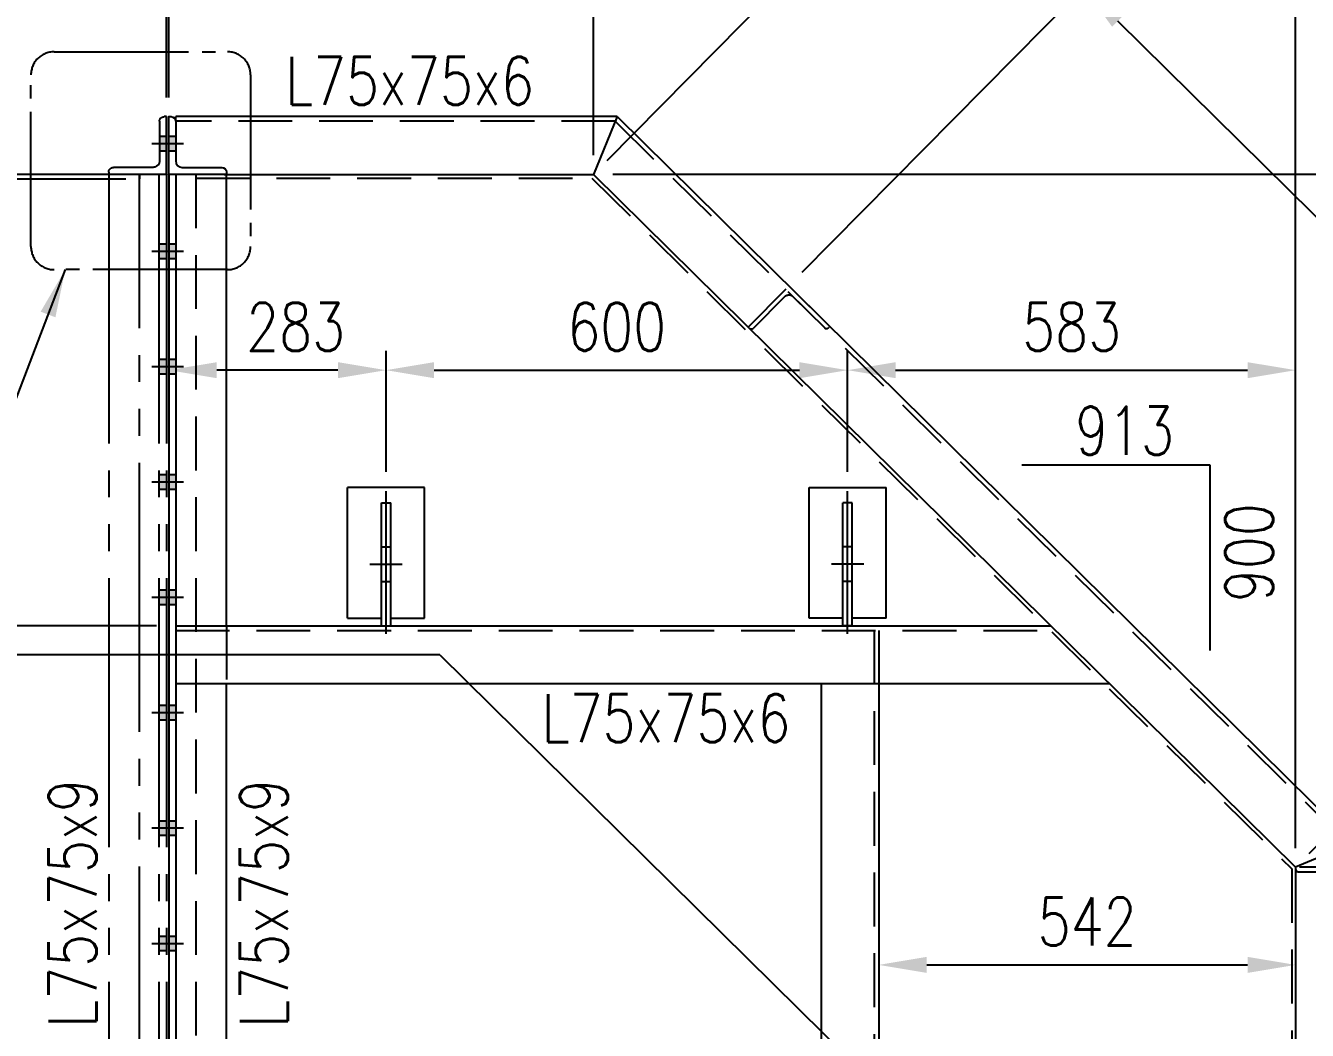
# Model space of a CAD drawing. Header units: millimetres. Extents: x 0 to 134087, y -49114 to 20834.
# Drawn here: x 5386 to 7052, y -36773 to -35466 of the extents above; entities that cross this region are included whole.
import ezdxf

# ---------------------------------------------------------------- set-up
doc = ezdxf.new("R2010")
doc.units = ezdxf.units.MM
doc.header["$LTSCALE"] = 35
for name, pattern in [('JNK-CENTER', [34, 30, -1.5, 1, -1.5]), ('JNK-HIDDEN', [3, 2, -1]), ('JNK-PHANTOM', [15, 10, -1, 1, -1, 1, -1]), ('PH2', [15, 10, -1, 1, -1, 1, -1])]:
    doc.linetypes.add(name, pattern=pattern)
for name, color, linetype in [('CEN-R', 1, 'JNK-CENTER'), ('CON-G', 3, 'Continuous'), ('CON-Y', 2, 'Continuous'), ('det', 2, 'PH2'), ('Dim-W', 7, 'Continuous'), ('HID-Y', 2, 'JNK-HIDDEN'), ('PHA-M', 6, 'JNK-PHANTOM'), ('STL-OBJT', 7, 'Continuous')]:
    doc.layers.add(name, color=color, linetype=linetype)
doc.styles.add('SIMPLEX', font='simplex.shx', dxfattribs={"width": 0.8})
doc.dimstyles.new('DIM25', dxfattribs={"dimscale": 25, "dimtxt": 2.5, "dimasz": 2.5, "dimexe": 1, "dimexo": 1, "dimgap": 1, "dimtad": 1, "dimdec": 1, "dimdsep": 46, "dimtxsty": 'SIMPLEX', "dimcen": 0, "dimclrt": 2, "dimazin": 2, "dimtfac": 1, "dimtdec": 1, "dimtix": 1, "dimtmove": 2, "dimatfit": 0, "dimfxl": 0.18, "dimtolj": 1, "dimtzin": 0, "dimarcsym": 0})

# ---------------------------------------------------------------- blocks, each defined once
blk = doc.blocks.new('*D2049')
at = {"layer": 'DEFPOINTS', "color": 0, "transparency": 16777216}
for p in [(5180, -35659.6), (3977.1, -37632.6), (5801.9, -37632.6)]:
    blk.add_point(p, dxfattribs=at)
at = {"layer": 'Dim-W', "color": 0, "lineweight": -2, "transparency": 16777216}
for p, q in [((5155, -35659.6), (3952.1, -35659.6)), ((3977.1, -35722.1), (3977.1, -37570.1)), ((5776.9, -37632.6), (3952.1, -37632.6))]:
    blk.add_line(p, q, dxfattribs=at)
at = {"layer": 'Dim-W', "color": 0, "transparency": 16777216}
for points in [[(3966.7, -35722.1), (3987.5, -35722.1), (3977.1, -35659.6)], [(3966.7, -37570.1), (3987.5, -37570.1), (3977.1, -37632.6)]]:
    blk.add_solid(points, dxfattribs=at)
at = {"layer": 'Dim-W', "color": 2, "transparency": 16777216, "insert": (3920.9, -36646.1), "char_height": 62.5, "attachment_point": 5, "rotation": 90, "style": 'SIMPLEX', "bg_fill": 3, "box_fill_scale": 1.1, "bg_fill_color": 256, "bg_fill_true_color": 13158600, "bg_fill_transparency": 0}
blk.add_mtext('\\A1;1973', dxfattribs=at)
blk = doc.blocks.new('*D2055')
at = {"layer": 'DEFPOINTS', "color": 0, "transparency": 16777216}
for p in [(6124.1, -35659.6), (7111.9, -36560.7), (8063.9, -36560.7)]:
    blk.add_point(p, dxfattribs=at)
at = {"layer": 'Dim-W', "color": 0, "lineweight": -2, "transparency": 16777216}
for p, q in [((6149.1, -35659.6), (8088.9, -35659.6)), ((8063.9, -35722.1), (8063.9, -36498.2)), ((7136.9, -36560.7), (8088.9, -36560.7))]:
    blk.add_line(p, q, dxfattribs=at)
at = {"layer": 'Dim-W', "color": 0, "transparency": 16777216}
for points in [[(8053.4, -35722.1), (8074.3, -35722.1), (8063.9, -35659.6)], [(8053.4, -36498.2), (8074.3, -36498.2), (8063.9, -36560.7)]]:
    blk.add_solid(points, dxfattribs=at)
at = {"layer": 'Dim-W', "color": 2, "transparency": 16777216, "insert": (8007.6, -36110.2), "char_height": 62.5, "attachment_point": 5, "rotation": 90, "style": 'SIMPLEX', "bg_fill": 3, "box_fill_scale": 1.1, "bg_fill_color": 256, "bg_fill_true_color": 13158600, "bg_fill_transparency": 0}
blk.add_mtext('\\A1;900', dxfattribs=at)
blk = doc.blocks.new('*D2058')
at = {"layer": 'DEFPOINTS', "color": 0, "transparency": 16777216}
for p in [(6124.1, -35659.6), (7126.9, -41076.6), (8263.9, -41076.6)]:
    blk.add_point(p, dxfattribs=at)
at = {"layer": 'Dim-W', "color": 0, "lineweight": -2, "transparency": 16777216}
for p, q in [((6149.1, -35659.6), (8288.9, -35659.6)), ((8263.9, -35722.1), (8263.9, -41014.1)), ((7151.9, -41076.6), (8288.9, -41076.6))]:
    blk.add_line(p, q, dxfattribs=at)
at = {"layer": 'Dim-W', "color": 0, "transparency": 16777216}
for points in [[(8253.4, -35722.1), (8274.3, -35722.1), (8263.9, -35659.6)], [(8253.4, -41014.1), (8274.3, -41014.1), (8263.9, -41076.6)]]:
    blk.add_solid(points, dxfattribs=at)
at = {"layer": 'Dim-W', "color": 2, "transparency": 16777216, "insert": (8207.6, -38370.6), "char_height": 62.5, "attachment_point": 5, "rotation": 90, "style": 'SIMPLEX', "bg_fill": 3, "box_fill_scale": 1.1, "bg_fill_color": 256, "bg_fill_true_color": 13158600, "bg_fill_transparency": 0}
blk.add_mtext('\\A1;5417', dxfattribs=at)
blk = doc.blocks.new('A$C09457151')
at = {"layer": 'CEN-R'}
for p, q in [((50, 0), (50, 185.4)), ((29, 90.4), (71, 90.4))]:
    blk.add_line(p, q, dxfattribs=at)
at = {"layer": 'CON-G'}
for p, q in [((100, 190.3), (0, 190.3)), ((0, 20.4), (0, 190.3)), ((100, 20.4), (100, 190.3)), ((44, 10.4), (44, 170.4)), ((44, 170.4), (56, 170.4)), ((56, 10.4), (56, 170.4)), ((0, 20.4), (44, 20.4)), ((56, 20.4), (100, 20.4)), ((44, 10.4), (56, 10.4))]:
    blk.add_line(p, q, dxfattribs=at)
at = {"layer": 'HID-Y'}
for p, q in [((44, 112.9), (56, 112.9)), ((44, 67.9), (56, 67.9))]:
    blk.add_line(p, q, dxfattribs=at)
blk = doc.blocks.new('*D2060')
at = {"layer": 'DEFPOINTS', "color": 0, "transparency": 16777216}
for p in [(6124.1, -35131.2), (5571.9, -35584.6), (6124.1, -35659.6)]:
    blk.add_point(p, dxfattribs=at)
at = {"layer": 'Dim-W', "color": 0, "lineweight": -2, "transparency": 16777216}
for p, q in [((5571.9, -35559.6), (5571.9, -35106.2)), ((6124.1, -35634.6), (6124.1, -35106.2)), ((5634.4, -35131.2), (6061.6, -35131.2))]:
    blk.add_line(p, q, dxfattribs=at)
at = {"layer": 'Dim-W', "color": 0, "transparency": 16777216}
for points in [[(5634.4, -35120.7), (5634.4, -35141.6), (5571.9, -35131.2)], [(6061.6, -35120.7), (6061.6, -35141.6), (6124.1, -35131.2)]]:
    blk.add_solid(points, dxfattribs=at)
at = {"layer": 'Dim-W', "color": 2, "transparency": 16777216, "insert": (5848, -35074.9), "char_height": 62.5, "attachment_point": 5, "style": 'SIMPLEX', "bg_fill": 3, "box_fill_scale": 1.1, "bg_fill_color": 256, "bg_fill_true_color": 13158600, "bg_fill_transparency": 0}
blk.add_mtext('\\A1;552', dxfattribs=at)
blk = doc.blocks.new('*D2061')
at = {"layer": 'DEFPOINTS', "color": 0, "transparency": 16777216}
for p in [(7036.9, -35131.2), (6124.1, -35659.6), (7036.9, -36560.7)]:
    blk.add_point(p, dxfattribs=at)
at = {"layer": 'Dim-W', "color": 0, "lineweight": -2, "transparency": 16777216}
for p, q in [((6124.1, -35634.6), (6124.1, -35106.2)), ((7036.9, -36535.7), (7036.9, -35106.2)), ((6186.6, -35131.2), (6974.4, -35131.2))]:
    blk.add_line(p, q, dxfattribs=at)
at = {"layer": 'Dim-W', "color": 0, "transparency": 16777216}
for points in [[(6186.6, -35120.7), (6186.6, -35141.6), (6124.1, -35131.2)], [(6974.4, -35120.7), (6974.4, -35141.6), (7036.9, -35131.2)]]:
    blk.add_solid(points, dxfattribs=at)
at = {"layer": 'Dim-W', "color": 2, "transparency": 16777216, "insert": (6580.5, -35074.9), "char_height": 62.5, "attachment_point": 5, "style": 'SIMPLEX', "bg_fill": 3, "box_fill_scale": 1.1, "bg_fill_color": 256, "bg_fill_true_color": 13158600, "bg_fill_transparency": 0}
blk.add_mtext('\\A1;913', dxfattribs=at)
blk = doc.blocks.new('*D2062')
at = {"layer": 'DEFPOINTS', "color": 0, "transparency": 16777216}
for p in [(7036.9, -34931.2), (5571.9, -35584.6), (7036.9, -36560.7)]:
    blk.add_point(p, dxfattribs=at)
at = {"layer": 'Dim-W', "color": 0, "lineweight": -2, "transparency": 16777216}
for p, q in [((5571.9, -35559.6), (5571.9, -34906.2)), ((7036.9, -36535.7), (7036.9, -34906.2)), ((5634.4, -34931.2), (6974.4, -34931.2))]:
    blk.add_line(p, q, dxfattribs=at)
at = {"layer": 'Dim-W', "color": 0, "transparency": 16777216}
for points in [[(5634.4, -34920.7), (5634.4, -34941.6), (5571.9, -34931.2)], [(6974.4, -34920.7), (6974.4, -34941.6), (7036.9, -34931.2)]]:
    blk.add_solid(points, dxfattribs=at)
at = {"layer": 'Dim-W', "color": 2, "transparency": 16777216, "insert": (6304.4, -34874.9), "char_height": 62.5, "attachment_point": 5, "style": 'SIMPLEX', "bg_fill": 3, "box_fill_scale": 1.1, "bg_fill_color": 256, "bg_fill_true_color": 13158600, "bg_fill_transparency": 0}
blk.add_mtext('\\A1;1465', dxfattribs=at)
blk = doc.blocks.new('*D2063')
at = {"layer": 'DEFPOINTS', "color": 0, "transparency": 16777216}
for p in [(6454.4, -35914.3), (5854.4, -36071.6), (6454.4, -36071.6)]:
    blk.add_point(p, dxfattribs=at)
at = {"layer": 'Dim-W', "color": 0, "lineweight": -2, "transparency": 16777216}
for p, q in [((5854.4, -36046.6), (5854.4, -35889.3)), ((6454.4, -36046.6), (6454.4, -35889.3)), ((5916.9, -35914.3), (6391.9, -35914.3))]:
    blk.add_line(p, q, dxfattribs=at)
at = {"layer": 'Dim-W', "color": 0, "transparency": 16777216}
for points in [[(5916.9, -35903.9), (5916.9, -35924.7), (5854.4, -35914.3)], [(6391.9, -35903.9), (6391.9, -35924.7), (6454.4, -35914.3)]]:
    blk.add_solid(points, dxfattribs=at)
at = {"layer": 'Dim-W', "color": 2, "transparency": 16777216, "insert": (6154.4, -35858), "char_height": 62.5, "attachment_point": 5, "style": 'SIMPLEX', "bg_fill": 3, "box_fill_scale": 1.1, "bg_fill_color": 256, "bg_fill_true_color": 13158600, "bg_fill_transparency": 0}
blk.add_mtext('\\A1;600', dxfattribs=at)
blk = doc.blocks.new('*D2064')
at = {"layer": 'DEFPOINTS', "color": 0, "transparency": 16777216}
for p in [(7036.9, -35914.3), (6454.4, -36071.6), (7036.9, -36560.7)]:
    blk.add_point(p, dxfattribs=at)
at = {"layer": 'Dim-W', "color": 0, "lineweight": -2, "transparency": 16777216}
for p, q in [((6454.4, -36046.6), (6454.4, -35889.3)), ((7036.9, -36535.7), (7036.9, -35889.3)), ((6516.9, -35914.3), (6974.4, -35914.3))]:
    blk.add_line(p, q, dxfattribs=at)
at = {"layer": 'Dim-W', "color": 0, "transparency": 16777216}
for points in [[(6516.9, -35903.9), (6516.9, -35924.7), (6454.4, -35914.3)], [(6974.4, -35903.9), (6974.4, -35924.7), (7036.9, -35914.3)]]:
    blk.add_solid(points, dxfattribs=at)
at = {"layer": 'Dim-W', "color": 2, "transparency": 16777216, "insert": (6745.7, -35858), "char_height": 62.5, "attachment_point": 5, "style": 'SIMPLEX', "bg_fill": 3, "box_fill_scale": 1.1, "bg_fill_color": 256, "bg_fill_true_color": 13158600, "bg_fill_transparency": 0}
blk.add_mtext('\\A1;583', dxfattribs=at)
blk = doc.blocks.new('*D2065')
at = {"layer": 'DEFPOINTS', "color": 0, "transparency": 16777216}
for p in [(6494.9, -36687.7), (7036.9, -36687.7), (7036.9, -36687.7)]:
    blk.add_point(p, dxfattribs=at)
at = {"layer": 'Dim-W', "color": 0, "lineweight": -2, "transparency": 16777216}
blk.add_line((6557.4, -36687.7), (6974.4, -36687.7), dxfattribs=at)
at = {"layer": 'Dim-W', "color": 0, "transparency": 16777216}
for points in [[(6557.4, -36677.2), (6557.4, -36698.1), (6494.9, -36687.7)], [(6974.4, -36677.2), (6974.4, -36698.1), (7036.9, -36687.7)]]:
    blk.add_solid(points, dxfattribs=at)
at = {"layer": 'Dim-W', "color": 2, "transparency": 16777216, "insert": (6765.9, -36631.4), "char_height": 62.5, "attachment_point": 5, "style": 'SIMPLEX', "bg_fill": 3, "box_fill_scale": 1.1, "bg_fill_color": 256, "bg_fill_true_color": 13158600, "bg_fill_transparency": 0}
blk.add_mtext('\\A1;542', dxfattribs=at)
blk = doc.blocks.new('*D2079')
at = {"layer": 'DEFPOINTS', "color": 0, "transparency": 16777216}
for p in [(5568.9, -34931.2), (5571.9, -34931.2), (5568.9, -35584.6)]:
    blk.add_point(p, dxfattribs=at)
at = {"layer": 'Dim-W', "color": 0, "lineweight": -2, "transparency": 16777216}
for p, q in [((5568.9, -35559.6), (5568.9, -34906.2)), ((5506.4, -34931.2), (5443.9, -34931.2)), ((5571.9, -34931.2), (5568.9, -34931.2)), ((5634.4, -34931.2), (5696.9, -34931.2))]:
    blk.add_line(p, q, dxfattribs=at)
at = {"layer": 'Dim-W', "color": 0, "transparency": 16777216}
blk.add_solid([(5506.4, -34920.7), (5506.4, -34941.6), (5568.9, -34931.2)], dxfattribs=at)
at = {"layer": 'Dim-W', "color": 2, "transparency": 16777216, "insert": (5626.9, -34882.1), "char_height": 62.5, "attachment_point": 5, "style": 'SIMPLEX', "bg_fill": 3, "box_fill_scale": 1.1, "bg_fill_color": 256, "bg_fill_true_color": 13158600, "bg_fill_transparency": 0}
blk.add_mtext('\\A1;*3', dxfattribs=at)
at = {"layer": 'Dim-W', "color": 0, "transparency": 16777216}
blk.add_solid([(5634.4, -34920.7), (5634.4, -34941.6), (5571.9, -34931.2)], dxfattribs=at)
blk = doc.blocks.new('A$C511A52C5')
at = {"layer": 'CEN-R'}
for p, q in [((390, 663.5), (390, 349.2)), ((265, 474.1), (265, 0)), ((180, 429.1), (180, 363.1))]:
    blk.add_line(p, q, dxfattribs=at)
at = {"layer": 'Dim-W'}
blk.add_line((574.9, 559.5), (586.7, 542), dxfattribs=at)
at = {"layer": 'PHA-M'}
for p, q in [((390, 1891.7), (390, 2196.3)), ((403, 1891.7), (403, 2192.5)), ((0, 1897.7), (0, 1972.7)), ((0, 1972.7), (3, 1972.7)), ((9, 1966.7), (9, 1915.2)), ((9, 1947.2), (0, 1947.2)), ((9, 1928.2), (0, 1928.2)), ((17.5, 1906.7), (69, 1906.7)), ((75, 1900.7), (75, 1897.7)), ((0, 1897.7), (0, 572.7)), ((75, 1897.7), (0, 1897.7)), ((10, 1897.7), (10, 647.7)), ((390, 1897.7), (35, 1897.7)), ((35, 1897.7), (35, 1891.7)), ((35, 647.7), (35, 1897.7)), ((403, 1891.7), (35, 1891.7)), ((75, 1897.7), (75, 646.2)), ((340, 652.7), (35, 652.7)), ((35, 647.7), (35, 652.7)), ((340, 652.7), (340, 647.7)), ((340, 652.7), (340, 647.7)), ((35, 647.7), (340, 647.7)), ((306.4, 637.7), (140, 424.5)), ((9, 617.2), (0, 617.2)), ((9, 598.2), (0, 598.2)), ((425, 553.7), (578.9, 553.7)), ((425, 553.7), (425, 547.7)), ((390, 547.7), (582.9, 547.7)), ((140, 407.7), (140, 424.5)), ((168.5, 407.7), (168.5, 383.7)), ((191.5, 407.7), (191.5, 383.7)), ((200, 397.7), (140, 397.7)), ((140, 397.7), (140, 383.7)), ((200, 383.7), (140, 383.7)), ((140, 383.7), (140, 71.7))]:
    blk.add_line(p, q, dxfattribs=at)
for points in [[(0, 647.7), (0, 572.7), (3, 572.7, 0.414214), (9, 578.7), (9, 630.2, -0.414214), (17.5, 638.7), (69, 638.7, 0.414214), (75, 644.7), (75, 647.7)], [(390, 647.7), (390, 397.7), (300, 397.7), (300, 400.7, -0.388879), (306.4, 407.7), (368.2, 413.1, 0.388879), (381, 427.1), (381, 618.3, 0.388879), (368.2, 632.3), (306.4, 637.7, -0.388879), (300, 644.6), (300, 647.7)], [(465, 547.7), (465, 544.2, -0.414214), (460.5, 539.7), (405, 539.7, 0.414214), (398, 532.7), (398, 477.2, -0.414214), (393.5, 472.7), (390, 472.7), (390, 547.7)], [(140, 57.7), (140, 71.7), (240.5, 71.7, 0.414214), (260.5, 91.7), (260.5, 363.7, 0.414214), (240.5, 383.7), (140, 383.7), (140, 397.7), (390, 397.7), (390, 383.7), (289.5, 383.7, 0.414214), (269.5, 363.7), (269.5, 91.7, 0.414214), (289.5, 71.7), (390, 71.7), (390, 57.7)]]:
    blk.add_lwpolyline(points, format="xyb", close=True, dxfattribs=at)
blk.add_lwpolyline([(140, 397.7), (300, 397.7), (300, 407.7), (140, 407.7)], close=True, dxfattribs=at)
for centre, radius, start, end in [((3, 1966.7), 6, 0, 90), ((17.5, 1915.2), 8.5, 180, 270), ((69, 1900.7), 6, 0, 90), ((380.7, 638.3), 20.9, 194.8297, 270.8129), ((380.7, 638.3), 20.9, 194.8297, 270.8129), ((300, 407.7), 14.8, 2.9073, 180), ((380.7, 407.1), 20.9, 89.1871, 165.1703)]:
    blk.add_arc(centre, radius, start, end, dxfattribs=at)
at = {"layer": 'STL-OBJT'}
for centre, start, end in [((416.3, 2190.4), 33.6901, 146.3099), ((398.8, 2202.1), 213.6901, 326.3099)]:
    blk.add_arc(centre, 10.6, start, end, dxfattribs=at)
blk = doc.blocks.new('*D2082')
at = {"layer": 'DEFPOINTS', "color": 0, "transparency": 16777216}
for p in [(6761.3, -35416.5), (6377.9, -35804.8), (7036.9, -36560.7)]:
    blk.add_point(p, dxfattribs=at)
at = {"layer": 'Dim-W', "color": 0, "lineweight": -2, "transparency": 16777216}
for p, q in [((6395.5, -35787), (6778.8, -35398.7)), ((7428.5, -36075.1), (6805.7, -35460.4)), ((7054.5, -36542.9), (7490.5, -36101.2))]:
    blk.add_line(p, q, dxfattribs=at)
at = {"layer": 'Dim-W', "color": 0, "transparency": 16777216}
for points in [[(6813, -35453), (6798.4, -35467.8), (6761.3, -35416.5)], [(7435.8, -36067.7), (7421.1, -36082.5), (7472.9, -36119)]]:
    blk.add_solid(points, dxfattribs=at)
at = {"layer": 'Dim-W', "color": 2, "transparency": 16777216, "insert": (7188, -35758.7), "char_height": 62.5, "attachment_point": 5, "rotation": 315.3722, "style": 'SIMPLEX', "bg_fill": 3, "box_fill_scale": 1.1, "bg_fill_color": 256, "bg_fill_true_color": 13158600, "bg_fill_transparency": 0}
blk.add_mtext('\\A1;1000', dxfattribs=at)
blk = doc.blocks.new('*D2083')
at = {"layer": 'DEFPOINTS', "color": 0, "transparency": 16777216}
for p in [(6560.1, -35217.9), (6124.1, -35659.6), (6377.9, -35804.8)]:
    blk.add_point(p, dxfattribs=at)
at = {"layer": 'Dim-W', "color": 0, "lineweight": -2, "transparency": 16777216}
for p, q in [((6141.7, -35641.8), (6577.7, -35200.1)), ((6716.8, -35372.6), (6604.6, -35261.8)), ((6395.5, -35787), (6778.8, -35398.7))]:
    blk.add_line(p, q, dxfattribs=at)
at = {"layer": 'Dim-W', "color": 0, "transparency": 16777216}
for points in [[(6611.9, -35254.4), (6597.3, -35269.3), (6560.1, -35217.9)], [(6724.1, -35365.2), (6709.5, -35380), (6761.3, -35416.5)]]:
    blk.add_solid(points, dxfattribs=at)
at = {"layer": 'Dim-W', "color": 2, "transparency": 16777216, "insert": (6700.2, -35277.2), "char_height": 62.5, "attachment_point": 5, "rotation": 315.3722, "style": 'SIMPLEX', "bg_fill": 3, "box_fill_scale": 1.1, "bg_fill_color": 256, "bg_fill_true_color": 13158600, "bg_fill_transparency": 0}
blk.add_mtext('\\A1;283', dxfattribs=at)
blk = doc.blocks.new('*D2084')
at = {"layer": 'DEFPOINTS', "color": 0, "transparency": 16777216}
for p in [(5571.9, -35914.3), (5571.9, -35914.3), (5854.4, -35914.3)]:
    blk.add_point(p, dxfattribs=at)
at = {"layer": 'Dim-W', "color": 0, "lineweight": -2, "transparency": 16777216}
blk.add_line((5791.9, -35914.3), (5634.4, -35914.3), dxfattribs=at)
at = {"layer": 'Dim-W', "color": 0, "transparency": 16777216}
for points in [[(5634.4, -35903.9), (5634.4, -35924.7), (5571.9, -35914.3)], [(5791.9, -35903.9), (5791.9, -35924.7), (5854.4, -35914.3)]]:
    blk.add_solid(points, dxfattribs=at)
at = {"layer": 'Dim-W', "color": 2, "transparency": 16777216, "insert": (5736.8, -35858), "char_height": 62.5, "attachment_point": 5, "style": 'SIMPLEX', "bg_fill": 3, "box_fill_scale": 1.1, "bg_fill_color": 256, "bg_fill_true_color": 13158600, "bg_fill_transparency": 0}
blk.add_mtext('\\A1;283', dxfattribs=at)
blk = doc.blocks.new('A$C09C845AD')
at = {"layer": 'det', "ltscale": 0.5}
for p, q in [((30, 283.3), (255.5, 283.3)), ((0, 30), (0, 253.3)), ((285.5, 253.3), (285.5, 30)), ((255.5, 0), (30, 0))]:
    blk.add_line(p, q, dxfattribs=at)
for centre, start, end in [((30, 253.3), 90, 180), ((255.5, 253.3), 0, 90), ((30, 30), 180, 270), ((255.5, 30), 270, 0)]:
    blk.add_arc(centre, 30, start, end, dxfattribs=at)

msp = doc.modelspace()

# ---------------------------------------------------------------- hatches: boundary and pattern name
at = {"layer": 'Dim-W'}
h = msp.add_hatch(color=256, dxfattribs=at)
h.paths.add_polyline_path([(5571.9353, -35610.1369), (5580.9353, -35610.1369), (5580.9353, -35619.6369), (5571.9353, -35619.6369)])
h.paths.add_polyline_path([(5571.9353, -35619.6369), (5580.9353, -35619.6369), (5580.9353, -35629.1369), (5571.9353, -35629.1369)])
h.paths.add_polyline_path([(5559.9353, -35610.1369), (5568.9353, -35610.1369), (5568.9353, -35619.6369), (5559.9353, -35619.6369)])
h.paths.add_polyline_path([(5559.9353, -35619.6369), (5568.9353, -35619.6369), (5568.9353, -35629.1369), (5559.9353, -35629.1369)])
h = msp.add_hatch(color=256, dxfattribs=at)
h.paths.add_polyline_path([(5568.9353, -35750.1369), (5558.9353, -35750.1369), (5558.9353, -35759.6369), (5568.9353, -35759.6369)])
h.paths.add_polyline_path([(5568.9353, -35759.6369), (5558.9353, -35759.6369), (5558.9353, -35769.1369), (5568.9353, -35769.1369)])
h.paths.add_polyline_path([(5580.9353, -35750.1369), (5571.9353, -35750.1369), (5571.9353, -35759.6369), (5580.9353, -35759.6369)])
h.paths.add_polyline_path([(5580.9353, -35759.6369), (5571.9353, -35759.6369), (5571.9353, -35769.1369), (5580.9353, -35769.1369)])
h = msp.add_hatch(color=256, dxfattribs=at)
h.paths.add_polyline_path([(5568.9353, -35900.1369), (5558.9353, -35900.1369), (5558.9353, -35909.6369), (5568.9353, -35909.6369)])
h.paths.add_polyline_path([(5568.9353, -35909.6369), (5558.9353, -35909.6369), (5558.9353, -35919.1369), (5568.9353, -35919.1369)])
h.paths.add_polyline_path([(5580.9353, -35900.1369), (5571.9353, -35900.1369), (5571.9353, -35909.6369), (5580.9353, -35909.6369)])
h.paths.add_polyline_path([(5580.9353, -35909.6369), (5571.9353, -35909.6369), (5571.9353, -35919.1369), (5580.9353, -35919.1369)])
h = msp.add_hatch(color=256, dxfattribs=at)
h.paths.add_polyline_path([(5568.9353, -36050.1369), (5558.9353, -36050.1369), (5558.9353, -36059.6369), (5568.9353, -36059.6369)])
h.paths.add_polyline_path([(5568.9353, -36059.6369), (5558.9353, -36059.6369), (5558.9353, -36069.1369), (5568.9353, -36069.1369)])
h.paths.add_polyline_path([(5580.9353, -36050.1369), (5571.9353, -36050.1369), (5571.9353, -36059.6369), (5580.9353, -36059.6369)])
h.paths.add_polyline_path([(5580.9353, -36059.6369), (5571.9353, -36059.6369), (5571.9353, -36069.1369), (5580.9353, -36069.1369)])
h = msp.add_hatch(color=256, dxfattribs=at)
h.paths.add_polyline_path([(5568.9353, -36200.1369), (5558.9353, -36200.1369), (5558.9353, -36209.6369), (5568.9353, -36209.6369)])
h.paths.add_polyline_path([(5568.9353, -36209.6369), (5558.9353, -36209.6369), (5558.9353, -36219.1369), (5568.9353, -36219.1369)])
h.paths.add_polyline_path([(5580.9353, -36200.1369), (5571.9353, -36200.1369), (5571.9353, -36209.6369), (5580.9353, -36209.6369)])
h.paths.add_polyline_path([(5580.9353, -36209.6369), (5571.9353, -36209.6369), (5571.9353, -36219.1369), (5580.9353, -36219.1369)])
h = msp.add_hatch(color=256, dxfattribs=at)
h.paths.add_polyline_path([(5568.9353, -36350.1369), (5558.9353, -36350.1369), (5558.9353, -36359.6369), (5568.9353, -36359.6369)])
h.paths.add_polyline_path([(5568.9353, -36359.6369), (5558.9353, -36359.6369), (5558.9353, -36369.1369), (5568.9353, -36369.1369)])
h.paths.add_polyline_path([(5580.9353, -36350.1369), (5571.9353, -36350.1369), (5571.9353, -36359.6369), (5580.9353, -36359.6369)])
h.paths.add_polyline_path([(5580.9353, -36359.6369), (5571.9353, -36359.6369), (5571.9353, -36369.1369), (5580.9353, -36369.1369)])
h = msp.add_hatch(color=256, dxfattribs=at)
h.paths.add_polyline_path([(5568.9353, -36500.1369), (5558.9353, -36500.1369), (5558.9353, -36509.6369), (5568.9353, -36509.6369)])
h.paths.add_polyline_path([(5568.9353, -36509.6369), (5558.9353, -36509.6369), (5558.9353, -36519.1369), (5568.9353, -36519.1369)])
h.paths.add_polyline_path([(5580.9353, -36500.1369), (5571.9353, -36500.1369), (5571.9353, -36509.6369), (5580.9353, -36509.6369)])
h.paths.add_polyline_path([(5580.9353, -36509.6369), (5571.9353, -36509.6369), (5571.9353, -36519.1369), (5580.9353, -36519.1369)])
h = msp.add_hatch(color=256, dxfattribs=at)
h.paths.add_polyline_path([(5568.9353, -36650.1369), (5558.9353, -36650.1369), (5558.9353, -36659.6369), (5568.9353, -36659.6369)])
h.paths.add_polyline_path([(5568.9353, -36659.6369), (5558.9353, -36659.6369), (5558.9353, -36669.1369), (5568.9353, -36669.1369)])
h.paths.add_polyline_path([(5580.9353, -36650.1369), (5571.9353, -36650.1369), (5571.9353, -36659.6369), (5580.9353, -36659.6369)])
h.paths.add_polyline_path([(5580.9353, -36659.6369), (5571.9353, -36659.6369), (5571.9353, -36669.1369), (5580.9353, -36669.1369)])

# ---------------------------------------------------------------- linework, layer by layer
at = {"layer": 'CEN-R'}
for p, q in [((5549.9353, -35619.6369), (5590.9353, -35619.6369)), ((5549.9353, -35759.6369), (5590.9353, -35759.6369)), ((5549.9353, -35909.6369), (5590.9353, -35909.6369)), ((5549.9353, -36059.6369), (5590.9353, -36059.6369)), ((5549.9353, -36209.6369), (5590.9353, -36209.6369)), ((5549.9353, -36359.6369), (5590.9353, -36359.6369)), ((5549.9353, -36509.6369), (5590.9353, -36509.6369)), ((5549.9353, -36659.6369), (5590.9353, -36659.6369))]:
    msp.add_line(p, q, dxfattribs=at)
at = {"layer": 'CEN-R', "ltscale": 0.8}
for q in [(5104.4426, -36284.6369), (6456.9353, -36810.1764)]:
    msp.add_line((5924.5229, -36284.6369), q, dxfattribs=at)
at = {"layer": 'CON-G'}
for p, q in [((6154.8724, -35584.6369), (5580.9353, -35584.6369)), ((5580.9353, -35590.6369), (5580.9353, -35584.6369)), ((6154.8724, -35584.6369), (6124.0914, -35659.6369)), ((6154.8724, -35584.6369), (7111.9353, -36529.345)), ((5571.9353, -35659.6369), (5571.9353, -36909.6369)), ((5580.9353, -35659.6369), (5580.9353, -36909.6369)), ((5643.9353, -35659.6369), (6124.0914, -35659.6369)), ((5646.9353, -36246.6369), (5646.9353, -35659.6369)), ((6124.0914, -35659.6369), (7036.9353, -36560.6968)), ((5580.9353, -36246.6369), (6718.7682, -36246.6369)), ((5580.9353, -36321.6369), (6794.749, -36321.6369)), ((5646.9353, -36909.6369), (5646.9353, -36321.6369)), ((6419.9353, -36321.6369), (6419.9353, -37623.6369)), ((6494.9353, -36321.6369), (6494.9353, -37623.6369)), ((7111.9353, -36529.345), (7036.9353, -36560.6968)), ((7036.9353, -36560.6968), (7036.9353, -37632.6369))]:
    msp.add_line(p, q, dxfattribs=at)
msp.add_lwpolyline([(5571.9353, -35659.6369), (5571.9353, -35584.6369), (5574.9353, -35584.6369, -0.414213562), (5580.9353, -35590.6369), (5580.9353, -35642.1369, 0.414213562), (5589.4353, -35650.6369), (5640.9353, -35650.6369, -0.414213562), (5646.9353, -35656.6369), (5646.9353, -35659.6369)], format="xyb", close=True, dxfattribs=at)
at = {"layer": 'Dim-W'}
msp.add_line((5555.9353, -36246.6369), (4499.0637, -36246.6369), dxfattribs=at)
at = {"layer": 'HID-Y'}
for p, q in [((6152.41, -35590.6369), (5580.9353, -35590.6369)), ((6152.41, -35590.6369), (7105.9353, -36531.8531)), ((5571.9353, -35610.1369), (5580.9353, -35610.1369)), ((5571.9353, -35629.1369), (5580.9353, -35629.1369)), ((5606.9353, -35659.6369), (5606.9353, -36909.6369)), ((5606.9353, -35664.6369), (6122.0394, -35664.6369)), ((6122.0394, -35664.6369), (7031.9353, -36562.7869)), ((5558.9353, -35750.1369), (5568.9353, -35750.1369)), ((5571.9353, -35750.1369), (5580.9353, -35750.1369)), ((5558.9353, -35769.1369), (5568.9353, -35769.1369)), ((5571.9353, -35769.1369), (5580.9353, -35769.1369)), ((5558.9353, -35900.1369), (5568.9353, -35900.1369)), ((5571.9353, -35900.1369), (5580.9353, -35900.1369)), ((5558.9353, -35919.1369), (5568.9353, -35919.1369)), ((5571.9353, -35919.1369), (5580.9353, -35919.1369)), ((5558.9353, -36050.1369), (5568.9353, -36050.1369)), ((5571.9353, -36050.1369), (5580.9353, -36050.1369)), ((5558.9353, -36069.1369), (5568.9353, -36069.1369)), ((5571.9353, -36069.1369), (5580.9353, -36069.1369)), ((5558.9353, -36200.1369), (5568.9353, -36200.1369)), ((5571.9353, -36200.1369), (5580.9353, -36200.1369)), ((5558.9353, -36219.1369), (5568.9353, -36219.1369)), ((5571.9353, -36219.1369), (5580.9353, -36219.1369)), ((5580.9353, -36252.6369), (6724.8467, -36252.6369)), ((5646.9353, -36246.6369), (5646.9353, -36321.6369)), ((6488.9353, -36252.6369), (6488.9353, -37623.6369)), ((6494.9353, -36252.6369), (6494.9353, -36321.6369)), ((5558.9353, -36350.1369), (5568.9353, -36350.1369)), ((5571.9353, -36350.1369), (5580.9353, -36350.1369)), ((5558.9353, -36369.1369), (5568.9353, -36369.1369)), ((5571.9353, -36369.1369), (5580.9353, -36369.1369)), ((5558.9353, -36500.1369), (5568.9353, -36500.1369)), ((5571.9353, -36500.1369), (5580.9353, -36500.1369)), ((5558.9353, -36519.1369), (5568.9353, -36519.1369)), ((5571.9353, -36519.1369), (5580.9353, -36519.1369)), ((7031.9353, -36562.7869), (7031.9353, -37597.6369)), ((5558.9353, -36650.1369), (5568.9353, -36650.1369)), ((5571.9353, -36650.1369), (5580.9353, -36650.1369)), ((5558.9353, -36669.1369), (5568.9353, -36669.1369)), ((5571.9353, -36669.1369), (5580.9353, -36669.1369))]:
    msp.add_line(p, q, dxfattribs=at)
msp.add_lwpolyline([(7111.9353, -36560.6968), (7036.9353, -36560.6968), (7036.9353, -36562.6968, 0.414213562), (7040.9353, -36566.6968), (7097.4353, -36566.6968, -0.414213562), (7105.9353, -36575.1968), (7105.9353, -36631.6968, 0.414213562), (7109.9353, -36635.6968), (7111.9353, -36635.6968)], format="xyb", close=True, dxfattribs=at)

# ---------------------------------------------------------------- texts
at = {"layer": 'CON-Y', "style": 'SIMPLEX', "width": 0.8}
for p in [(5723.1493, -35569.2669), (6056.6957, -36398.1687)]:
    msp.add_text('L75x75x6', height=62.5, dxfattribs=at).set_placement(p)
msp.add_text('L75x75x9', height=62.5, rotation=90, dxfattribs=at).set_placement((5726.797, -36769.5694))

# ---------------------------------------------------------------- next in the draw order: dimensions: what is measured, and where the dimension line sits
at = {"layer": 'Dim-W'}
dim = msp.add_linear_dim(base=(3977.1207, -37632.6369), p1=(5179.9622, -35659.6369), p2=(5801.9353, -37632.6369), angle=90, dimstyle='DIM25', override={"dimdec": 0, "dimadec": 1, "dimazin": 3, "dimtdec": 0, "dimtix": 0, "dimtmove": 0, "dimtfill": 1}, dxfattribs=at)
dim.commit()
dim.dimension.update_dxf_attribs({"geometry": '*D2049', "text_midpoint": (3977.1207, -36646.1369), "dimtype": 160})
dim = msp.add_linear_dim(base=(8063.861, -36560.6968), p1=(6124.0914, -35659.6369), p2=(7111.9353, -36560.6968), angle=90, text='900', dimstyle='DIM25', override={"dimdec": 0, "dimadec": 1, "dimazin": 3, "dimtdec": 0, "dimtix": 0, "dimtfill": 1}, dxfattribs=at)
dim.commit()
dim.dimension.update_dxf_attribs({"geometry": '*D2055', "text_midpoint": (8007.611, -36110.1669)})

# ---------------------------------------------------------------- next in the draw order: block references
at = {"layer": 'CON-G'}
msp.add_blockref('A$C09457151', (5804.4352, -36257.0391), dxfattribs=at)

# ---------------------------------------------------------------- next in the draw order: texts
at = {"layer": 'CON-Y', "style": 'SIMPLEX', "width": 0.8}
msp.add_text('L75x75x9', height=62.5, rotation=90, dxfattribs=at).set_placement((5478.0666, -36769.5694))

# ---------------------------------------------------------------- next in the draw order: dimensions: what is measured, and where the dimension line sits
at = {"layer": 'Dim-W'}
dim = msp.add_linear_dim(base=(8263.861, -41076.6369), p1=(6124.0914, -35659.6369), p2=(7126.9353, -41076.6369), angle=90, dimstyle='DIM25', override={"dimdec": 0, "dimadec": 1, "dimazin": 3, "dimtdec": 0, "dimtix": 0, "dimtmove": 0, "dimtfill": 1}, dxfattribs=at)
dim.commit()
dim.dimension.update_dxf_attribs({"geometry": '*D2058', "text_midpoint": (8263.861, -38370.6369), "dimtype": 160})

# ---------------------------------------------------------------- next in the draw order: leaders
msp.add_leader([(5437.4055, -35783.5332), (5351.7963, -36006.2503)], dimstyle='DIM25', override={"dimgap": 1, "dimtad": 0, "dimdec": 0, "dimtdec": 0, "dimtix": 0, "dimatfit": 2, "dimtfill": 1}, dxfattribs=at)

# ---------------------------------------------------------------- next in the draw order: block references
at = {"layer": 'CON-G', "xscale": -1}
msp.add_blockref('A$C09457151', (6504.4354, -36257.0391), dxfattribs=at)

# ---------------------------------------------------------------- next in the draw order: dimensions: what is measured, and where the dimension line sits
at = {"layer": 'Dim-W'}
dim = msp.add_linear_dim(base=(6124.0914, -35131.1613), p1=(5571.9353, -35584.6369), p2=(6124.0914, -35659.6369), dimstyle='DIM25', override={"dimdec": 0, "dimadec": 1, "dimazin": 3, "dimtdec": 0, "dimtix": 0, "dimtmove": 0, "dimtfill": 1}, dxfattribs=at)
dim.commit()
dim.dimension.update_dxf_attribs({"geometry": '*D2060', "text_midpoint": (5848.0134, -35131.1613), "dimtype": 160})
dim = msp.add_linear_dim(base=(7036.9353, -36687.6528), p1=(6494.9353, -36687.6528), p2=(7036.9353, -36687.6528), dimstyle='DIM25', override={"dimdec": 0, "dimadec": 1, "dimazin": 3, "dimtdec": 0, "dimtix": 0, "dimtfill": 1}, dxfattribs=at)
dim.commit()
dim.dimension.update_dxf_attribs({"geometry": '*D2065', "text_midpoint": (6765.9353, -36631.4028)})

# ---------------------------------------------------------------- next in the draw order: dimensions: what is measured, and where the dimension line sits
dim = msp.add_linear_dim(base=(7036.9353, -35131.1613), p1=(6124.0914, -35659.6369), p2=(7036.9353, -36560.6968), dimstyle='DIM25', override={"dimdec": 0, "dimadec": 1, "dimazin": 3, "dimtdec": 0, "dimtix": 0, "dimtmove": 0, "dimtfill": 1}, dxfattribs=at)
dim.commit()
dim.dimension.update_dxf_attribs({"geometry": '*D2061', "text_midpoint": (6580.5134, -35074.9113)})

# ---------------------------------------------------------------- next in the draw order: dimensions: what is measured, and where the dimension line sits
dim = msp.add_linear_dim(base=(7036.9353, -34931.1613), p1=(5571.9353, -35584.6369), p2=(7036.9353, -36560.6968), dimstyle='DIM25', override={"dimdec": 0, "dimadec": 1, "dimazin": 3, "dimtdec": 0, "dimtix": 0, "dimtmove": 0, "dimtfill": 1}, dxfattribs=at)
dim.commit()
dim.dimension.update_dxf_attribs({"geometry": '*D2062', "text_midpoint": (6304.4353, -34931.1613), "dimtype": 160})

# ---------------------------------------------------------------- next in the draw order: dimensions: what is measured, and where the dimension line sits
dim = msp.add_linear_dim(base=(5568.9353, -34931.1613), p1=(5571.9353, -34931.1613), p2=(5568.9353, -35584.6369), angle=180, text='*<>', dimstyle='DIM25', override={"dimdec": 3, "dimtdec": 3, "dimtix": 0, "dimatfit": 2, "dimtfill": 1}, dxfattribs=at)
dim.commit()
dim.dimension.update_dxf_attribs({"geometry": '*D2079', "text_midpoint": (5626.8567, -34882.1468), "dimtype": 160})
dim = msp.add_linear_dim(base=(6454.4353, -35914.2906), p1=(5854.4353, -36071.6369), p2=(6454.4353, -36071.6369), dimstyle='DIM25', override={"dimdec": 0, "dimadec": 1, "dimazin": 3, "dimtdec": 0, "dimtix": 0, "dimtfill": 1}, dxfattribs=at)
dim.commit()
dim.dimension.update_dxf_attribs({"geometry": '*D2063', "text_midpoint": (6154.4353, -35858.0406)})

# ---------------------------------------------------------------- next in the draw order: linework, layer by layer
at = {"layer": 'HID-Y'}
msp.add_lwpolyline([(6377.9372, -35804.8221), (6431.3136, -35857.5095), (6429.9086, -35858.9329, -0.414213562), (6424.2518, -35858.9696), (6384.0416, -35819.2785, 0.414213562), (6372.0211, -35819.3565), (6332.3299, -35859.5668, -0.414213562), (6326.6732, -35859.6035), (6325.2498, -35858.1985)], format="xyb", close=True, dxfattribs=at)

# ---------------------------------------------------------------- next in the draw order: block references
at = {"layer": 'CON-G', "xscale": -1}
msp.add_blockref('A$C511A52C5', (5568.9353, -37557.3154), dxfattribs=at)
at = {"layer": 'Dim-W'}
msp.add_blockref('A$C09C845AD', (5392.7749, -35783.5332), dxfattribs=at)

# ---------------------------------------------------------------- next in the draw order: dimensions: what is measured, and where the dimension line sits
dim = msp.add_linear_dim(base=(7036.935282, -35914.290616), p1=(6454.435279, -36071.636949), p2=(7036.935282, -36560.69677), dimstyle='DIM25', override={"dimdec": 0, "dimadec": 1, "dimazin": 3, "dimtdec": 0, "dimtix": 0, "dimtfill": 1}, dxfattribs=at)
dim.commit()
dim.dimension.update_dxf_attribs({"geometry": '*D2064', "text_midpoint": (6745.68528, -35858.040616)})

# ---------------------------------------------------------------- next in the draw order: linework, layer by layer
at = {"layer": 'STL-OBJT'}
for p, q in [((6680.9224, -36037.6062), (6925.4539, -36037.6062)), ((6925.4539, -36037.6062), (6925.4539, -36278.981))]:
    msp.add_line(p, q, dxfattribs=at)

# ---------------------------------------------------------------- next in the draw order: texts
at = {"layer": 'CON-Y', "style": 'SIMPLEX', "width": 0.8}
msp.add_text('913', height=62.5, dxfattribs=at).set_placement((6750.2157, -36024.2158))
msp.add_text('900', height=62.5, rotation=90, dxfattribs=at).set_placement((7007.6784, -36215.8087))

# ---------------------------------------------------------------- next in the draw order: dimensions: what is measured, and where the dimension line sits
at = {"layer": 'Dim-W'}
dim = msp.add_linear_dim(base=(5571.935276, -35914.290616), p1=(5854.435279, -35914.290616), p2=(5571.935276, -35914.290616), angle=180, dimstyle='DIM25', override={"dimdec": 0, "dimtdec": 0, "dimtix": 0, "dimatfit": 2, "dimtfill": 1}, dxfattribs=at)
dim.commit()
dim.dimension.update_dxf_attribs({"geometry": '*D2084', "text_midpoint": (5736.849085, -35858.040616), "dimtype": 160})

# ---------------------------------------------------------------- next in the draw order: dimensions: what is measured, and where the dimension line sits
dim = msp.add_linear_dim(base=(6761.2505, -35416.4958), p1=(7036.9353, -36560.6968), p2=(6377.9372, -35804.8221), angle=135.3722166, dimstyle='DIM25', override={"dimdec": 3, "dimtdec": 3, "dimtix": 0, "dimatfit": 2, "dimtfill": 1}, dxfattribs=at)
dim.commit()
dim.dimension.update_dxf_attribs({"geometry": '*D2082', "text_midpoint": (7188.0269, -35758.7252), "dimtype": 160})

# ---------------------------------------------------------------- next in the draw order: dimensions: what is measured, and where the dimension line sits
dim = msp.add_linear_dim(base=(6560.0921, -35217.9343), p1=(6377.9372, -35804.8221), p2=(6124.0914, -35659.6369), angle=135.3722166, dimstyle='DIM25', override={"dimdec": 0, "dimtdec": 0, "dimtix": 0, "dimatfit": 2, "dimtfill": 1}, dxfattribs=at)
dim.commit()
dim.dimension.update_dxf_attribs({"geometry": '*D2083', "text_midpoint": (6700.1868, -35277.1827)})

doc.saveas('drawing.dxf')
